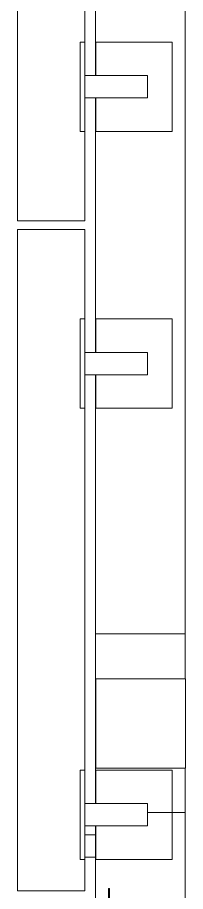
# Model space of a CAD drawing. Header units: millimetres. Extents: x -220592 to 404889, y -217665 to 38245.
# Drawn here: x 27616 to 27991, y -24243 to -22286 of the extents above; entities that cross this region are included whole.
import ezdxf

# ---------------------------------------------------------------- set-up
doc = ezdxf.new("R2010")
doc.units = ezdxf.units.MM
doc.linetypes.add('XKITLINE00', pattern=[0])
doc.layers.add('000 - 0_HIDE_OBJ_FRAMING_DEF_SUB_1', color=7, linetype='Continuous')
doc.layers.add('Part', color=7, linetype='Continuous', lineweight=0)

# ---------------------------------------------------------------- blocks, each defined once
blk = doc.blocks.new('*A14700')
at = {"layer": 'Part', "color": 7, "linetype": 'XKITLINE00', "lineweight": 0}
for p, q in [((-171.648937, 272.49053), (-171.648981, 272.24053)), ((-171.628937, 272.490527), (-171.648937, 272.49053)), ((-171.628982, 272.230527), (-171.628937, 272.490527)), ((-171.648981, 272.24053), (-173.03898, 272.240773)), ((-173.03898, 272.240773), (-173.038236, 272.146946)), ((-172.938996, 272.150755), (-172.938984, 272.220755)), ((-172.938984, 272.220755), (-172.295157, 272.219882)), ((-172.295157, 272.219882), (-172.29067, 272.216198)), ((-172.29067, 272.216198), (-172.288986, 272.210642)), ((-172.288986, 272.210642), (-172.289912, 271.266815)), ((-172.26915, 271.270638), (-172.268986, 272.210638)), ((-172.268986, 272.210638), (-172.268224, 272.214465)), ((-172.268224, 272.214465), (-172.26454, 272.218952)), ((-172.26454, 272.218952), (-172.258984, 272.220637)), ((-172.258984, 272.220637), (-171.635157, 272.221289)), ((-171.635157, 272.221289), (-171.630669, 272.224971)), ((-171.630669, 272.224971), (-171.628982, 272.230527)), ((-173.038236, 272.146946), (-173.034553, 272.142457)), ((-173.034553, 272.142457), (-173.028998, 272.140771)), ((-173.028998, 272.140771), (-172.945171, 272.141518)), ((-172.945171, 272.141518), (-172.940682, 272.1452)), ((-172.940682, 272.1452), (-172.938996, 272.150755)), ((-173.039139, 271.330773), (-173.039155, 271.240773)), ((-173.039155, 271.240773), (-171.649155, 271.24053)), ((-173.037453, 271.336328), (-173.039139, 271.330773)), ((-173.032965, 271.34001), (-173.037453, 271.336328)), ((-172.949138, 271.340757), (-173.032965, 271.34001)), ((-172.943582, 271.339071), (-172.949138, 271.340757)), ((-172.9399, 271.334582), (-172.943582, 271.339071)), ((-172.939152, 271.260755), (-172.9399, 271.334582)), ((-172.299152, 271.260644), (-172.939152, 271.260755)), ((-172.293596, 271.262328), (-172.299152, 271.260644)), ((-172.289912, 271.266815), (-172.293596, 271.262328)), ((-172.267465, 271.265082), (-172.26915, 271.270638)), ((-172.262978, 271.261399), (-172.267465, 271.265082)), ((-171.639152, 271.260528), (-172.262978, 271.261399)), ((-171.649155, 271.24053), (-171.649199, 270.99053)), ((-171.633596, 271.258842), (-171.639152, 271.260528)), ((-171.629914, 271.254354), (-171.633596, 271.258842)), ((-171.629199, 270.990527), (-171.629914, 271.254354)), ((-171.649199, 270.99053), (-171.629199, 270.990527))]:
    blk.add_line(p, q, dxfattribs=at)
blk = doc.blocks.new('*A13515')
at = {"layer": '000 - 0_HIDE_OBJ_FRAMING_DEF_SUB_1', "color": 7, "linetype": 'XKITLINE00', "lineweight": 0}
for p, q in [((-168.893349, 277.188491), (-170.893349, 277.188491)), ((-170.893349, 277.188491), (-170.893349, 275.188491)), ((-168.893349, 275.188491), (-168.893349, 277.188491)), ((-170.893349, 275.188491), (-168.893349, 275.188491))]:
    blk.add_line(p, q, dxfattribs=at)
blk = doc.blocks.new('*A14624')
at = {"layer": '000 - 0_HIDE_OBJ_FRAMING_DEF_SUB_1', "color": 7, "linetype": 'XKITLINE00', "lineweight": 0}
for p, q in [((-172.643349, 287.440764), (-172.643349, 302.240764)), ((-172.643349, 302.240764), (-171.143349, 302.240764)), ((-171.143349, 300.240764), (-171.143349, 302.240764)), ((-171.143349, 291.440764), (-171.143349, 298.240764)), ((-171.143349, 287.440764), (-171.143349, 289.440764)), ((-172.643349, 287.440764), (-171.143349, 287.440764))]:
    blk.add_line(p, q, dxfattribs=at)
blk = doc.blocks.new('*A14629')
at = {"layer": '000 - 0_HIDE_OBJ_FRAMING_DEF_SUB_1', "color": 7, "linetype": 'XKITLINE00', "lineweight": 0}
for p, q in [((-168.903349, 277.188491), (-168.903349, 307.688491)), ((-170.903349, 290.690764), (-170.903349, 298.990764)), ((-170.903349, 284.490764), (-170.903349, 290.190764)), ((-170.903349, 274.390764), (-170.903349, 283.990764)), ((-168.903349, 253.338409), (-168.903349, 275.188491)), ((-170.903349, 247.090805), (-170.903349, 273.890764))]:
    blk.add_line(p, q, dxfattribs=at)
blk = doc.blocks.new('*A14649')
at = {"layer": '000 - 0_HIDE_OBJ_FRAMING_DEF_SUB_1', "color": 7, "linetype": 'XKITLINE00', "lineweight": 0}
for p, q in [((-171.143364, 273.690764), (-170.903349, 273.690764)), ((-171.143364, 273.190764), (-170.903349, 273.190764))]:
    blk.add_line(p, q, dxfattribs=at)
blk = doc.blocks.new('*A14650')
at = {"layer": '000 - 0_HIDE_OBJ_FRAMING_DEF_SUB_1', "color": 7, "linetype": 'XKITLINE00', "lineweight": 0}
for p, q in [((-169.743364, 274.390764), (-171.143349, 274.390764)), ((-169.743364, 273.890764), (-169.743364, 274.390764)), ((-171.143349, 273.890764), (-169.743364, 273.890764))]:
    blk.add_line(p, q, dxfattribs=at)
blk = doc.blocks.new('*A14651')
at = {"layer": '000 - 0_HIDE_OBJ_FRAMING_DEF_SUB_1', "color": 7, "linetype": 'XKITLINE00', "lineweight": 0}
for p, q in [((-170.893341, 275.140764), (-169.193341, 275.140764)), ((-170.893341, 274.390764), (-170.893341, 275.140764)), ((-169.193341, 275.140764), (-169.193341, 273.140764)), ((-170.893341, 273.140764), (-170.893341, 273.890764)), ((-169.193341, 273.140764), (-170.893341, 273.140764))]:
    blk.add_line(p, q, dxfattribs=at)
blk = doc.blocks.new('*A14653')
at = {"layer": '000 - 0_HIDE_OBJ_FRAMING_DEF_SUB_1', "color": 7, "linetype": 'XKITLINE00', "lineweight": 0}
for p, q in [((-171.243364, 275.140764), (-171.243364, 273.140764)), ((-171.143364, 275.140764), (-171.243364, 275.140764)), ((-171.143364, 273.140764), (-171.143364, 275.140764)), ((-171.243364, 273.140764), (-171.143364, 273.140764))]:
    blk.add_line(p, q, dxfattribs=at)
blk = doc.blocks.new('*A14658')
at = {"layer": '000 - 0_HIDE_OBJ_FRAMING_DEF_SUB_1', "color": 7, "linetype": 'XKITLINE00', "lineweight": 0}
for p, q in [((-170.893341, 291.440764), (-169.193341, 291.440764)), ((-170.893341, 290.690764), (-170.893341, 291.440764)), ((-169.193341, 291.440764), (-169.193341, 289.440764)), ((-170.893341, 289.440764), (-170.893341, 290.190764)), ((-169.193341, 289.440764), (-170.893341, 289.440764))]:
    blk.add_line(p, q, dxfattribs=at)
blk = doc.blocks.new('*A14659')
at = {"layer": '000 - 0_HIDE_OBJ_FRAMING_DEF_SUB_1', "color": 7, "linetype": 'XKITLINE00', "lineweight": 0}
for p, q in [((-170.893341, 285.240764), (-169.193341, 285.240764)), ((-170.893341, 284.490764), (-170.893341, 285.240764)), ((-169.193341, 285.240764), (-169.193341, 283.240764)), ((-170.893341, 283.240764), (-170.893341, 283.990764)), ((-169.193341, 283.240764), (-170.893341, 283.240764))]:
    blk.add_line(p, q, dxfattribs=at)
blk = doc.blocks.new('*A14660')
at = {"layer": '000 - 0_HIDE_OBJ_FRAMING_DEF_SUB_1', "color": 7, "linetype": 'XKITLINE00', "lineweight": 0}
for p, q in [((-169.743364, 290.690764), (-171.143349, 290.690764)), ((-169.743364, 290.190764), (-169.743364, 290.690764)), ((-171.143349, 290.190764), (-169.743364, 290.190764))]:
    blk.add_line(p, q, dxfattribs=at)
blk = doc.blocks.new('*A14661')
at = {"layer": '000 - 0_HIDE_OBJ_FRAMING_DEF_SUB_1', "color": 7, "linetype": 'XKITLINE00', "lineweight": 0}
for p, q in [((-169.743364, 284.490764), (-171.143349, 284.490764)), ((-169.743364, 283.990764), (-169.743364, 284.490764)), ((-171.143349, 283.990764), (-169.743364, 283.990764))]:
    blk.add_line(p, q, dxfattribs=at)
blk = doc.blocks.new('*A14666')
at = {"layer": '000 - 0_HIDE_OBJ_FRAMING_DEF_SUB_1', "color": 7, "linetype": 'XKITLINE00', "lineweight": 0}
for p, q in [((-171.243364, 285.240764), (-171.243364, 283.240764)), ((-171.143364, 285.240764), (-171.243364, 285.240764)), ((-171.143364, 283.240764), (-171.143364, 285.240764)), ((-171.243364, 283.240764), (-171.143364, 283.240764))]:
    blk.add_line(p, q, dxfattribs=at)
blk = doc.blocks.new('*A14667')
at = {"layer": '000 - 0_HIDE_OBJ_FRAMING_DEF_SUB_1', "color": 7, "linetype": 'XKITLINE00', "lineweight": 0}
for p, q in [((-171.243364, 291.440764), (-171.243364, 289.440764)), ((-171.143364, 291.440764), (-171.243364, 291.440764)), ((-171.143364, 289.440764), (-171.143364, 291.440764)), ((-171.243364, 289.440764), (-171.143364, 289.440764))]:
    blk.add_line(p, q, dxfattribs=at)
blk = doc.blocks.new('*A14847')
at = {"layer": '000 - 0_HIDE_OBJ_FRAMING_DEF_SUB_1', "color": 7, "linetype": 'XKITLINE00', "lineweight": 0}
for p, q in [((-172.643349, 272.440764), (-172.643349, 287.240764)), ((-172.643349, 287.240764), (-171.143349, 287.240764)), ((-171.143349, 285.240764), (-171.143349, 287.240764)), ((-171.143349, 275.140764), (-171.143349, 283.240764)), ((-171.143349, 272.440764), (-171.143349, 273.140764)), ((-172.643349, 272.440764), (-171.143349, 272.440764))]:
    blk.add_line(p, q, dxfattribs=at)
blk = doc.blocks.new('*A14848')
at = {"layer": '000 - 0_HIDE_OBJ_FRAMING_DEF_SUB_1', "color": 7, "linetype": 'XKITLINE00', "lineweight": 0}
for p, q in [((-170.903249, 274.390764), (-170.903249, 278.190805)), ((-168.903249, 278.190805), (-170.903249, 278.190805)), ((-168.903249, 277.188491), (-168.903249, 278.190805)), ((-168.903249, 274.190805), (-168.903249, 275.188491)), ((-169.743364, 274.190805), (-168.903249, 274.190805))]:
    blk.add_line(p, q, dxfattribs=at)
blk = doc.blocks.new('W-1-PP18-ST_20260402-011103_LOWER_PL')
at = {"layer": '000 - 0_HIDE_OBJ_FRAMING_DEF_SUB_1', "color": 7, "lineweight": 0, "xscale": 100, "yscale": 100, "zscale": 100}
for name in ['*A14629', '*A14624', '*A14667', '*A14658', '*A14660', '*A14847', '*A14666', '*A14659', '*A14661', '*A14848', '*A13515', '*A14653', '*A14651', '*A14650', '*A14649']:
    blk.add_blockref(name, (17759.3349, -35779.0805), dxfattribs=at)

msp = doc.modelspace()

# ---------------------------------------------------------------- block references
at = {"color": 7, "lineweight": 0, "xscale": 100, "yscale": 100, "zscale": 100}
msp.add_blockref('*A14700', (44984.4833, -51484.8507), dxfattribs=at)

# ---------------------------------------------------------------- next in the draw order: block references
at = {"layer": 'Defpoints', "color": 7}
msp.add_blockref('W-1-PP18-ST_20260402-011103_LOWER_PL', (27121.4984, -15705.7702), dxfattribs=at)

doc.saveas('drawing.dxf')
